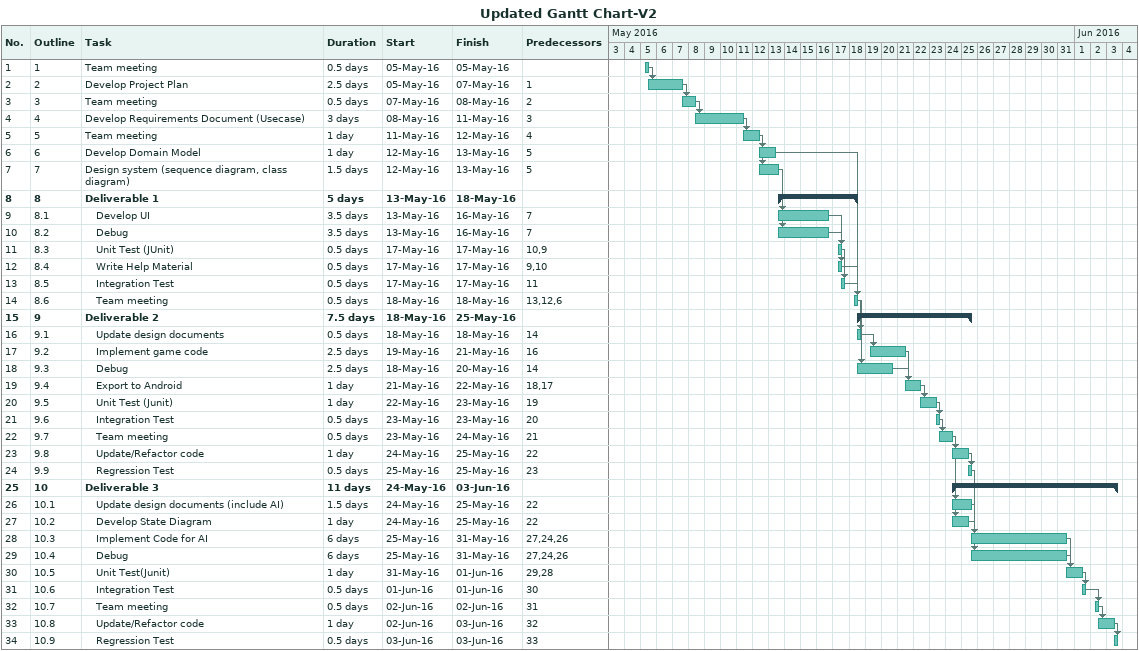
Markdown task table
Updated Gantt Chart-V2

| ID | WBS | Task | Duration | Start | Finish | Predecessors |
|---|---|---|---|---|---|---|
| 1 | 1 | Team meeting | 0.5d | 2016-05-05 | 2016-05-05 |  |
| 2 | 2 | Develop Project Plan | 2.5d | 2016-05-05 | 2016-05-07 | 1 |
| 3 | 3 | Team meeting | 0.5d | 2016-05-07 | 2016-05-08 | 2 |
| 4 | 4 | Develop Requirements Document (Usecase) | 3d | 2016-05-08 | 2016-05-11 | 3 |
| 5 | 5 | Team meeting | 1d | 2016-05-11 | 2016-05-12 | 4 |
| 6 | 6 | Develop Domain Model | 1d | 2016-05-12 | 2016-05-13 | 5 |
| 7 | 7 | Design system (sequence diagram, class diagram) | 1.5d | 2016-05-12 | 2016-05-13 | 5 |
| 8 | 8 | **Deliverable 1** | 5d | 2016-05-13 | 2016-05-18 |  |
| 9 | 8.1 | Develop UI | 3.5d | 2016-05-13 | 2016-05-16 | 7 |
| 10 | 8.2 | Debug | 3.5d | 2016-05-13 | 2016-05-16 | 7 |
| 11 | 8.3 | Unit Test (JUnit) | 0.5d | 2016-05-17 | 2016-05-17 | 10, 9 |
| 12 | 8.4 | Write Help Material | 0.5d | 2016-05-17 | 2016-05-17 | 9, 10 |
| 13 | 8.5 | Integration Test | 0.5d | 2016-05-17 | 2016-05-17 | 11 |
| 14 | 8.6 | Team meeting | 0.5d | 2016-05-18 | 2016-05-18 | 13, 12, 6 |
| 15 | 9 | **Deliverable 2** | 7.5d | 2016-05-18 | 2016-05-25 |  |
| 16 | 9.1 | Update design documents | 0.5d | 2016-05-18 | 2016-05-18 | 14 |
| 17 | 9.2 | Implement game code | 2.5d | 2016-05-19 | 2016-05-21 | 16 |
| 18 | 9.3 | Debug | 2.5d | 2016-05-18 | 2016-05-20 | 14 |
| 19 | 9.4 | Export to Android | 1d | 2016-05-21 | 2016-05-22 | 18, 17 |
| 20 | 9.5 | Unit Test (Junit) | 1d | 2016-05-22 | 2016-05-23 | 19 |
| 21 | 9.6 | Integration Test | 0.5d | 2016-05-23 | 2016-05-23 | 20 |
| 22 | 9.7 | Team meeting | 0.5d | 2016-05-23 | 2016-05-24 | 21 |
| 23 | 9.8 | Update/Refactor code | 1d | 2016-05-24 | 2016-05-25 | 22 |
| 24 | 9.9 | Regression Test | 0.5d | 2016-05-25 | 2016-05-25 | 23 |
| 25 | 10 | **Deliverable 3** | 11d | 2016-05-24 | 2016-06-03 |  |
| 26 | 10.1 | Update design documents (include AI) | 1.5d | 2016-05-24 | 2016-05-25 | 22 |
| 27 | 10.2 | Develop State Diagram | 1d | 2016-05-24 | 2016-05-25 | 22 |
| 28 | 10.3 | Implement Code for AI | 6d | 2016-05-25 | 2016-05-31 | 27, 24, 26 |
| 29 | 10.4 | Debug | 6d | 2016-05-25 | 2016-05-31 | 27, 24, 26 |
| 30 | 10.5 | Unit Test(Junit) | 1d | 2016-05-31 | 2016-06-01 | 29, 28 |
| 31 | 10.6 | Integration Test | 0.5d | 2016-06-01 | 2016-06-01 | 30 |
| 32 | 10.7 | Team meeting | 0.5d | 2016-06-02 | 2016-06-02 | 31 |
| 33 | 10.8 | Update/Refactor code | 1d | 2016-06-02 | 2016-06-03 | 32 |
| 34 | 10.9 | Regression Test | 0.5d | 2016-06-03 | 2016-06-03 | 33 |
